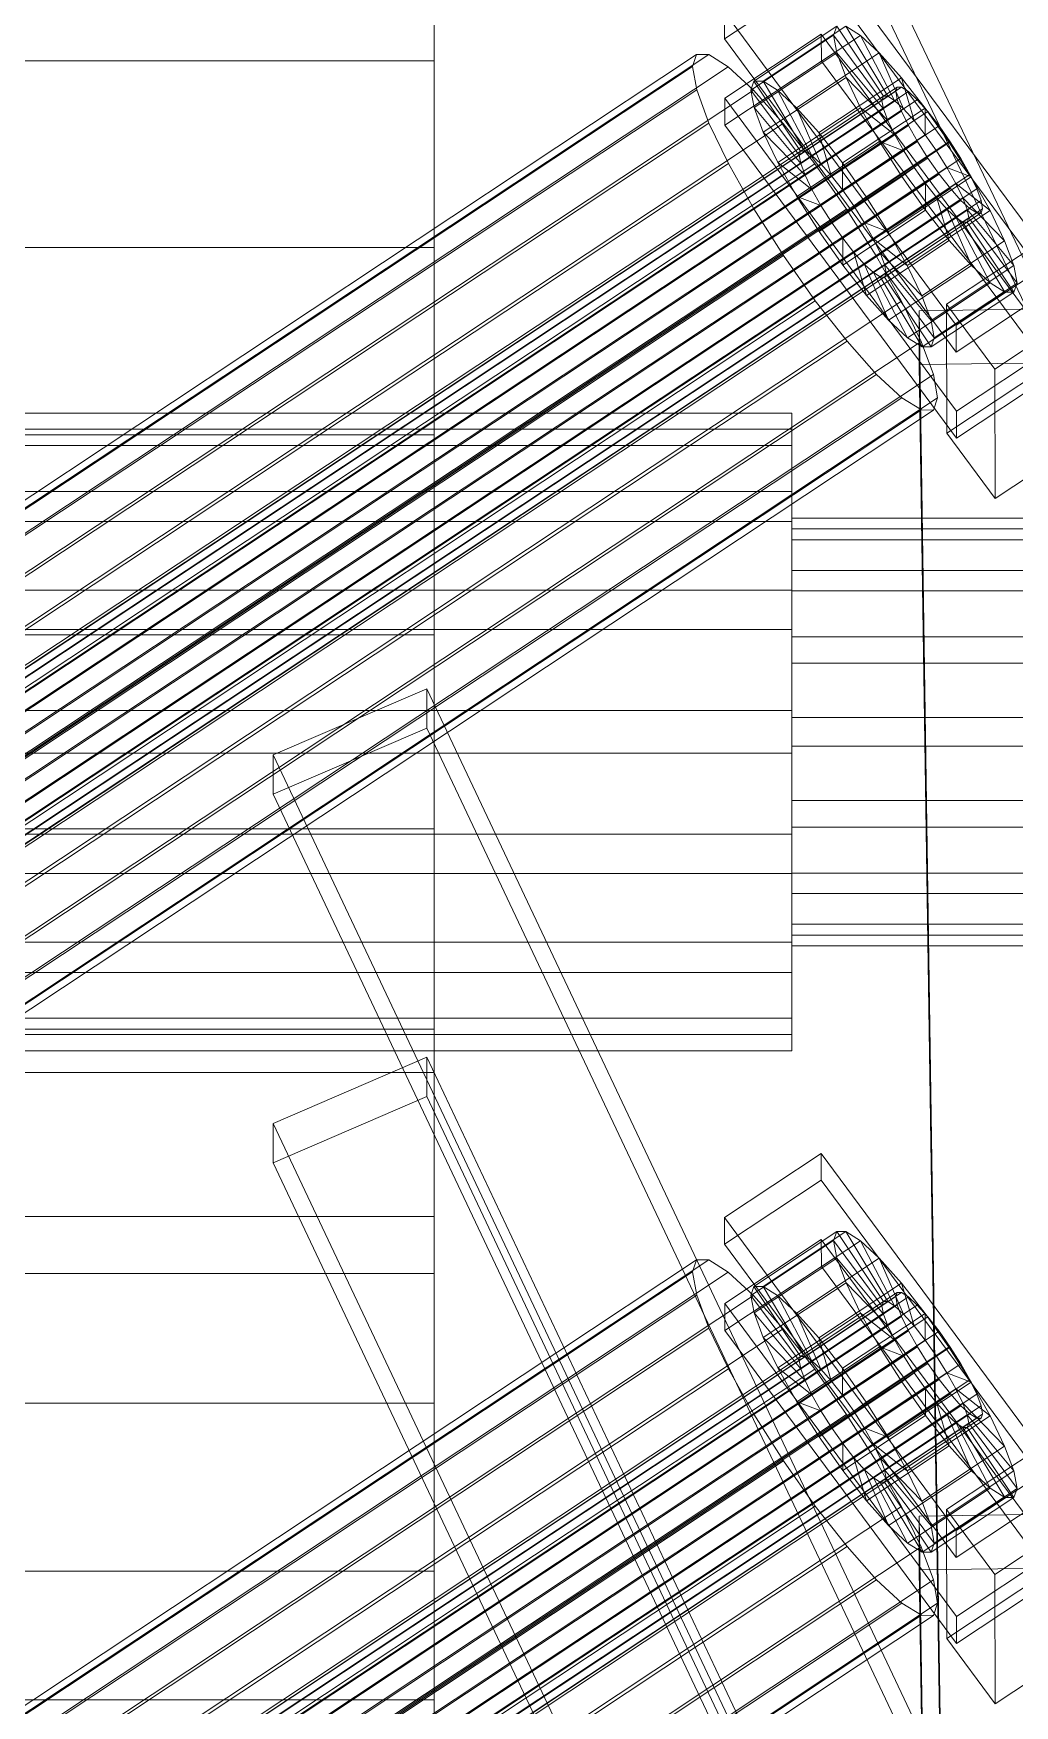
# Model space of a CAD drawing. Header units: millimetres. Extents: x -1970 to 34302, y -65268 to 6837.
# Drawn here: x 252.4 to 369, y -32625.7 to -32426.9 of the extents above; entities that cross this region are included whole.
import ezdxf

# ---------------------------------------------------------------- set-up
doc = ezdxf.new("R2010")
doc.units = ezdxf.units.MM
doc.layers.add('frontal_C01', color=7, linetype='Continuous', lineweight=0)
doc.layers.add('frontal_C02', color=7, linetype='Continuous', lineweight=0)

msp = doc.modelspace()

# ---------------------------------------------------------------- linework, layer by layer
at = {"layer": 'frontal_C01'}
for p, q in [((420.886, -32560.352), (280.886, -32266.671)), ((420.886, -32565.475), (280.886, -32271.794)), ((300, -32430.117), (300, -32391.081)), ((300, -32410.142), (300, -32452.313)), ((345.969, -32416.71), (373.501, -32453.949)), ((345.981, -32419.912), (334.513, -32427.524)), ((373.513, -32457.151), (345.981, -32419.912)), ((334.513, -32427.524), (334.501, -32424.322)), ((362.033, -32461.561), (334.501, -32424.322)), ((334.539, -32434.567), (346.008, -32426.956)), ((337.64, -32433.605), (347.47, -32427.081)), ((338.005, -32432.533), (347.835, -32426.008)), ((339.088, -32432.538), (348.918, -32426.014)), ((340.816, -32433.621), (350.645, -32427.096)), ((346.008, -32426.956), (346.02, -32430.157)), ((346.008, -32426.956), (373.539, -32464.195)), ((347.835, -32426.008), (347.47, -32427.081)), ((347.47, -32427.081), (353.205, -32434.839)), ((347.47, -32427.081), (347.847, -32429.157)), ((347.835, -32426.008), (353.378, -32434.331)), ((350.645, -32427.096), (348.918, -32426.014)), ((348.918, -32426.014), (353.892, -32434.333)), ((352.899, -32429.183), (350.645, -32427.096)), ((350.645, -32427.096), (354.71, -32434.846)), ((334.513, -32427.524), (362.045, -32464.762)), ((300, -32430.117), (-300, -32430.117)), ((146.383, -32553.146), (330.692, -32430.815)), ((146.872, -32551.713), (331.181, -32429.381)), ((148.32, -32551.72), (332.629, -32429.388)), ((150.629, -32553.167), (334.938, -32430.836)), ((300, -32474.592), (300, -32430.117)), ((331.181, -32429.381), (330.692, -32430.815)), ((330.692, -32430.815), (331.197, -32433.591)), ((332.629, -32429.388), (331.181, -32429.381)), ((334.938, -32430.836), (332.629, -32429.388)), ((346.02, -32430.157), (334.551, -32437.769)), ((337.95, -32433.624), (334.938, -32430.836)), ((338.017, -32435.682), (347.847, -32429.157)), ((343.069, -32435.707), (352.899, -32429.183)), ((373.551, -32467.396), (346.02, -32430.157)), ((347.847, -32429.157), (353.384, -32435.822)), ((347.847, -32429.157), (348.941, -32432.097)), ((355.525, -32432.13), (352.899, -32429.183)), ((352.899, -32429.183), (355.777, -32435.834)), ((337.64, -32433.605), (338.005, -32432.533)), ((343.549, -32440.855), (338.005, -32432.533)), ((338.005, -32432.533), (339.088, -32432.538)), ((344.062, -32440.858), (339.088, -32432.538)), ((339.088, -32432.538), (340.816, -32433.621)), ((339.111, -32438.621), (348.941, -32432.097)), ((345.695, -32438.654), (355.525, -32432.13)), ((348.941, -32432.097), (353.902, -32437.215)), ((348.941, -32432.097), (350.678, -32435.7)), ((358.345, -32435.738), (355.525, -32432.13)), ((355.525, -32432.13), (357.021, -32437.231)), ((141.045, -32575.656), (354.844, -32433.751)), ((141.218, -32575.148), (355.017, -32433.243)), ((141.224, -32576.64), (355.022, -32434.735)), ((141.731, -32575.15), (355.53, -32433.246)), ((142.549, -32575.663), (356.348, -32433.759)), ((143.617, -32576.651), (357.415, -32434.747)), ((146.887, -32555.922), (331.197, -32433.591)), ((153.641, -32555.956), (337.95, -32433.624)), ((331.197, -32433.591), (332.659, -32437.521)), ((334.551, -32437.769), (334.539, -32434.567)), ((362.071, -32471.806), (334.539, -32434.567)), ((343.376, -32441.363), (337.64, -32433.605)), ((338.017, -32435.682), (337.64, -32433.605)), ((341.461, -32437.565), (337.95, -32433.624)), ((344.88, -32441.371), (340.816, -32433.621)), ((340.816, -32433.621), (343.069, -32435.707)), ((353.205, -32434.839), (343.376, -32441.363)), ((353.378, -32434.331), (343.549, -32440.855)), ((353.892, -32434.333), (344.062, -32440.858)), ((354.71, -32434.846), (344.88, -32441.371)), ((353.205, -32434.839), (353.378, -32434.331)), ((353.384, -32435.822), (353.205, -32434.839)), ((353.378, -32434.331), (353.892, -32434.333)), ((353.892, -32434.333), (354.71, -32434.846)), ((354.71, -32434.846), (355.777, -32435.834)), ((355.017, -32433.243), (354.844, -32433.751)), ((354.844, -32433.751), (355.022, -32434.735)), ((355.53, -32433.246), (355.017, -32433.243)), ((355.022, -32434.735), (355.541, -32436.128)), ((356.348, -32433.759), (355.53, -32433.246)), ((357.415, -32434.747), (356.348, -32433.759)), ((358.659, -32436.143), (357.415, -32434.747)), ((141.742, -32578.032), (355.541, -32436.128)), ((144.861, -32578.048), (358.659, -32436.143)), ((343.554, -32442.347), (338.017, -32435.682)), ((339.111, -32438.621), (338.017, -32435.682)), ((340.848, -32442.224), (350.678, -32435.7)), ((345.947, -32442.359), (343.069, -32435.707)), ((343.069, -32435.707), (345.695, -32438.654)), ((353.384, -32435.822), (343.554, -32442.347)), ((355.777, -32435.834), (345.947, -32442.359)), ((358.345, -32435.738), (348.515, -32442.262)), ((350.678, -32435.7), (354.725, -32438.921)), ((350.678, -32435.7), (352.938, -32439.719)), ((353.902, -32437.215), (353.384, -32435.822)), ((355.541, -32436.128), (356.363, -32437.834)), ((355.777, -32435.834), (357.021, -32437.231)), ((358.357, -32438.94), (358.345, -32435.738)), ((361.166, -32439.76), (358.345, -32435.738)), ((359.995, -32437.852), (358.659, -32436.143)), ((142.565, -32579.738), (356.363, -32437.834)), ((359.995, -32437.852), (146.196, -32579.757)), ((148.35, -32559.852), (332.659, -32437.521)), ((157.152, -32559.896), (341.461, -32437.565)), ((332.659, -32437.521), (334.981, -32442.337)), ((334.551, -32437.769), (362.083, -32475.008)), ((344.073, -32443.739), (339.111, -32438.621)), ((340.848, -32442.224), (339.111, -32438.621)), ((345.231, -32442.388), (341.461, -32437.565)), ((353.902, -32437.215), (344.073, -32443.739)), ((354.725, -32438.921), (344.895, -32445.446)), ((347.191, -32443.755), (345.695, -32438.654)), ((345.695, -32438.654), (348.515, -32442.262)), ((357.021, -32437.231), (347.191, -32443.755)), ((348.527, -32445.464), (358.357, -32438.94)), ((354.725, -32438.921), (353.902, -32437.215)), ((355.796, -32440.825), (354.725, -32438.921)), ((356.363, -32437.834), (357.434, -32439.738)), ((357.021, -32437.231), (358.357, -32438.94)), ((358.357, -32438.94), (359.693, -32440.845)), ((361.332, -32439.757), (359.995, -32437.852)), ((143.635, -32581.642), (357.434, -32439.738)), ((147.533, -32581.662), (361.332, -32439.757)), ((343.108, -32446.243), (352.938, -32439.719)), ((343.549, -32440.855), (343.376, -32441.363)), ((344.062, -32440.858), (343.549, -32440.855)), ((344.88, -32441.371), (344.062, -32440.858)), ((355.796, -32440.825), (345.966, -32447.35)), ((359.693, -32440.845), (349.863, -32447.369)), ((351.336, -32446.284), (361.166, -32439.76)), ((352.938, -32439.719), (355.796, -32440.825)), ((352.938, -32439.719), (355.569, -32443.882)), ((357.042, -32442.797), (355.796, -32440.825)), ((357.434, -32439.738), (358.68, -32441.71)), ((361.166, -32439.76), (359.693, -32440.845)), ((359.693, -32440.845), (360.939, -32442.817)), ((363.797, -32443.923), (361.166, -32439.76)), ((362.578, -32441.729), (361.332, -32439.757)), ((144.881, -32583.614), (358.68, -32441.71)), ((148.779, -32583.634), (362.578, -32441.729)), ((150.672, -32564.668), (334.981, -32442.337)), ((345.231, -32442.388), (160.922, -32564.719)), ((334.981, -32442.337), (338.003, -32447.71)), ((344.895, -32445.446), (340.848, -32442.224)), ((343.108, -32446.243), (340.848, -32442.224)), ((343.376, -32441.363), (343.554, -32442.347)), ((343.554, -32442.347), (344.073, -32443.739)), ((345.947, -32442.359), (344.88, -32441.371)), ((349.002, -32447.765), (345.231, -32442.388)), ((347.191, -32443.755), (345.947, -32442.359)), ((357.042, -32442.797), (347.212, -32449.322)), ((348.515, -32442.262), (348.527, -32445.464)), ((348.515, -32442.262), (351.336, -32446.284)), ((360.939, -32442.817), (351.109, -32449.341)), ((355.569, -32443.882), (357.042, -32442.797)), ((358.378, -32444.703), (357.042, -32442.797)), ((358.68, -32441.71), (360.017, -32443.615)), ((363.797, -32443.923), (360.939, -32442.817)), ((360.939, -32442.817), (362.01, -32444.721)), ((363.648, -32443.633), (362.578, -32441.729)), ((146.218, -32585.52), (360.017, -32443.615)), ((149.85, -32585.538), (363.648, -32443.633)), ((344.073, -32443.739), (344.895, -32445.446)), ((345.739, -32450.406), (355.569, -32443.882)), ((348.527, -32445.464), (347.191, -32443.755)), ((358.378, -32444.703), (348.548, -32451.227)), ((362.01, -32444.721), (352.18, -32451.245)), ((353.967, -32450.447), (363.797, -32443.923)), ((355.569, -32443.882), (358.39, -32447.904)), ((358.39, -32447.904), (358.378, -32444.703)), ((359.714, -32446.412), (358.378, -32444.703)), ((360.017, -32443.615), (361.352, -32445.324)), ((366.057, -32447.943), (362.01, -32444.721)), ((362.01, -32444.721), (362.833, -32446.427)), ((364.471, -32445.34), (363.648, -32443.633)), ((366.057, -32447.943), (363.797, -32443.923)), ((147.554, -32587.229), (361.352, -32445.324)), ((148.798, -32588.625), (362.596, -32446.72)), ((150.672, -32587.244), (364.471, -32445.34)), ((151.191, -32588.637), (364.989, -32446.732)), ((345.966, -32447.35), (343.108, -32446.243)), ((345.739, -32450.406), (343.108, -32446.243)), ((344.895, -32445.446), (345.966, -32447.35)), ((349.863, -32447.369), (348.527, -32445.464)), ((349.863, -32447.369), (351.336, -32446.284)), ((359.714, -32446.412), (349.884, -32452.936)), ((351.336, -32446.284), (353.967, -32450.447)), ((362.833, -32446.427), (353.003, -32452.951)), ((361.21, -32451.512), (359.714, -32446.412)), ((360.958, -32447.808), (359.714, -32446.412)), ((361.352, -32445.324), (362.596, -32446.72)), ((362.596, -32446.72), (363.664, -32447.708)), ((367.794, -32451.545), (362.833, -32446.427)), ((362.833, -32446.427), (363.351, -32447.82)), ((364.989, -32446.732), (364.471, -32445.34)), ((365.168, -32447.716), (364.989, -32446.732)), ((149.865, -32589.613), (363.664, -32447.708)), ((150.683, -32590.126), (364.482, -32448.221)), ((151.196, -32590.128), (364.995, -32448.224)), ((151.369, -32589.62), (365.168, -32447.716)), ((153.694, -32570.042), (338.003, -32447.71)), ((164.693, -32570.096), (349.002, -32447.765)), ((338.003, -32447.71), (341.52, -32453.275)), ((345.966, -32447.35), (347.212, -32449.322)), ((348.56, -32454.429), (358.39, -32447.904)), ((352.519, -32453.33), (349.002, -32447.765)), ((351.109, -32449.341), (349.863, -32447.369)), ((360.958, -32447.808), (351.128, -32454.332)), ((362.025, -32448.796), (352.196, -32455.32)), ((363.351, -32447.82), (353.521, -32454.344)), ((363.53, -32448.803), (353.7, -32455.328)), ((356.228, -32454.467), (366.057, -32447.943)), ((358.39, -32447.904), (361.21, -32451.512)), ((363.836, -32454.46), (360.958, -32447.808)), ((362.025, -32448.796), (360.958, -32447.808)), ((366.09, -32456.546), (362.025, -32448.796)), ((362.843, -32449.309), (362.025, -32448.796)), ((368.888, -32454.485), (363.351, -32447.82)), ((363.351, -32447.82), (363.53, -32448.803)), ((363.53, -32448.803), (363.357, -32449.311)), ((369.265, -32456.561), (363.53, -32448.803)), ((363.664, -32447.708), (364.482, -32448.221)), ((364.482, -32448.221), (364.995, -32448.224)), ((364.995, -32448.224), (365.168, -32447.716)), ((367.794, -32451.545), (366.057, -32447.943)), ((347.212, -32449.322), (345.739, -32450.406)), ((348.56, -32454.429), (345.739, -32450.406)), ((347.212, -32449.322), (348.548, -32451.227)), ((352.18, -32451.245), (351.109, -32449.341)), ((351.109, -32449.341), (353.967, -32450.447)), ((362.843, -32449.309), (353.014, -32455.833)), ((363.357, -32449.311), (353.527, -32455.836)), ((353.967, -32450.447), (356.228, -32454.467)), ((367.817, -32457.628), (362.843, -32449.309)), ((363.357, -32449.311), (362.843, -32449.309)), ((368.9, -32457.634), (363.357, -32449.311)), ((-300, -32452.313), (300, -32452.313)), ((300, -32452.313), (300, -32498.412)), ((348.548, -32451.227), (348.56, -32454.429)), ((348.548, -32451.227), (349.884, -32452.936)), ((349.884, -32452.936), (351.38, -32458.037)), ((349.884, -32452.936), (351.128, -32454.332)), ((351.38, -32458.037), (361.21, -32451.512)), ((353.003, -32452.951), (352.18, -32451.245)), ((352.18, -32451.245), (356.228, -32454.467)), ((353.521, -32454.344), (353.003, -32452.951)), ((353.003, -32452.951), (357.964, -32458.069)), ((357.964, -32458.069), (367.794, -32451.545)), ((360.882, -32459.049), (372.35, -32451.437)), ((361.21, -32451.512), (363.836, -32454.46)), ((368.888, -32454.485), (367.794, -32451.545)), ((157.211, -32575.607), (341.52, -32453.275)), ((168.21, -32575.662), (352.519, -32453.33)), ((341.52, -32453.275), (345.291, -32458.653)), ((351.38, -32458.037), (348.56, -32454.429)), ((351.128, -32454.332), (354.006, -32460.984)), ((351.128, -32454.332), (352.196, -32455.32)), ((355.541, -32458.704), (352.519, -32453.33)), ((353.7, -32455.328), (353.521, -32454.344)), ((353.521, -32454.344), (359.058, -32461.009)), ((354.006, -32460.984), (363.836, -32454.46)), ((356.228, -32454.467), (357.964, -32458.069)), ((359.058, -32461.009), (368.888, -32454.485)), ((373.501, -32453.949), (362.033, -32461.561)), ((363.836, -32454.46), (366.09, -32456.546)), ((369.265, -32456.561), (368.888, -32454.485)), ((352.196, -32455.32), (356.26, -32463.07)), ((352.196, -32455.32), (353.014, -32455.833)), ((353.014, -32455.833), (357.987, -32464.153)), ((353.014, -32455.833), (353.527, -32455.836)), ((353.527, -32455.836), (353.7, -32455.328)), ((353.527, -32455.836), (359.07, -32464.158)), ((353.7, -32455.328), (359.436, -32463.086)), ((356.26, -32463.07), (366.09, -32456.546)), ((359.436, -32463.086), (369.265, -32456.561)), ((366.09, -32456.546), (367.817, -32457.628)), ((368.9, -32457.634), (369.265, -32456.561)), ((160.982, -32580.984), (345.291, -32458.653)), ((171.232, -32581.035), (355.541, -32458.704)), ((345.291, -32458.653), (349.061, -32463.476)), ((354.006, -32460.984), (351.38, -32458.037)), ((357.863, -32463.52), (355.541, -32458.704)), ((357.964, -32458.069), (359.058, -32461.009)), ((357.987, -32464.153), (367.817, -32457.628)), ((359.07, -32464.158), (368.9, -32457.634)), ((362.045, -32464.762), (373.513, -32457.151)), ((367.817, -32457.628), (368.9, -32457.634)), ((357.646, -32459.846), (375.644, -32459.604)), ((357.646, -32466.249), (357.646, -32459.846)), ((360.514, -32651.793), (357.646, -32459.846)), ((360.939, -32474.417), (360.882, -32459.049)), ((366.618, -32466.807), (360.882, -32459.049)), ((378.086, -32459.195), (366.618, -32466.807)), ((356.26, -32463.07), (354.006, -32460.984)), ((359.058, -32461.009), (359.436, -32463.086)), ((362.033, -32461.561), (362.045, -32464.762)), ((164.752, -32585.807), (349.061, -32463.476)), ((173.554, -32585.851), (357.863, -32463.52)), ((349.061, -32463.476), (352.572, -32467.416)), ((357.987, -32464.153), (356.26, -32463.07)), ((359.326, -32467.45), (357.863, -32463.52)), ((359.07, -32464.158), (357.987, -32464.153)), ((359.436, -32463.086), (359.07, -32464.158)), ((373.539, -32464.195), (362.071, -32471.806)), ((375.644, -32466.008), (357.646, -32466.249)), ((360.514, -32658.197), (357.646, -32466.249)), ((372.408, -32466.805), (360.939, -32474.417)), ((366.618, -32466.807), (366.675, -32482.175)), ((168.263, -32589.747), (352.572, -32467.416)), ((175.016, -32589.781), (359.326, -32467.45)), ((352.572, -32467.416), (355.584, -32470.205)), ((359.83, -32470.226), (359.326, -32467.45)), ((362.083, -32475.008), (373.551, -32467.396)), ((171.275, -32592.536), (355.584, -32470.205)), ((175.521, -32592.557), (359.83, -32470.226)), ((355.584, -32470.205), (357.893, -32471.652)), ((359.341, -32471.659), (359.83, -32470.226)), ((342.5, -32472.029), (-342.5, -32472.029)), ((173.584, -32593.983), (357.893, -32471.652)), ((175.032, -32593.991), (359.341, -32471.659)), ((342.5, -32473.945), (342.5, -32472.029)), ((342.5, -32472.029), (342.5, -32475.886)), ((357.893, -32471.652), (359.341, -32471.659)), ((362.071, -32471.806), (362.083, -32475.008)), ((342.5, -32473.945), (-342.5, -32473.945)), ((300, -32474.592), (-300, -32474.592)), ((300, -32521.477), (300, -32474.592)), ((342.5, -32481.341), (342.5, -32473.945)), ((360.939, -32474.417), (366.675, -32482.175)), ((366.675, -32482.175), (378.143, -32474.563)), ((342.5, -32475.886), (-342.5, -32475.886)), ((342.5, -32475.886), (342.5, -32484.927)), ((342.5, -32481.341), (-342.5, -32481.341)), ((342.5, -32493.092), (342.5, -32481.341)), ((342.5, -32487.089), (342.5, -32484.501)), ((342.5, -32484.501), (342.5, -32485.787)), ((450.5, -32484.501), (342.5, -32484.501)), ((342.5, -32484.927), (-342.5, -32484.927)), ((342.5, -32484.927), (342.5, -32497.778)), ((342.5, -32485.787), (342.5, -32490.75)), ((450.5, -32485.787), (342.5, -32485.787)), ((342.5, -32493.157), (342.5, -32487.089)), ((450.5, -32487.089), (342.5, -32487.089)), ((342.5, -32490.75), (342.5, -32498.635)), ((450.5, -32490.75), (342.5, -32490.75)), ((342.5, -32493.092), (-342.5, -32493.092)), ((342.5, -32507.408), (342.5, -32493.092)), ((342.5, -32501.78), (342.5, -32493.157)), ((450.5, -32493.157), (342.5, -32493.157)), ((-342.5, -32497.778), (342.5, -32497.778)), ((300, -32498.412), (-300, -32498.412)), ((300, -32498.412), (300, -32545.296)), ((342.5, -32497.778), (342.5, -32512.48)), ((342.5, -32498.635), (342.5, -32508.243)), ((450.5, -32498.635), (342.5, -32498.635)), ((342.5, -32511.646), (342.5, -32501.78)), ((342.5, -32501.78), (450.5, -32501.78)), ((342.5, -32507.408), (-342.5, -32507.408)), ((342.5, -32522.111), (342.5, -32507.408)), ((342.5, -32508.243), (342.5, -32518.109)), ((450.5, -32508.243), (342.5, -32508.243)), ((342.5, -32512.48), (-342.5, -32512.48)), ((342.5, -32521.253), (342.5, -32511.646)), ((450.5, -32511.646), (342.5, -32511.646)), ((342.5, -32512.48), (342.5, -32526.797)), ((342.5, -32518.109), (342.5, -32526.732)), ((450.5, -32518.109), (342.5, -32518.109)), ((342.5, -32522.111), (-342.5, -32522.111)), ((300, -32521.477), (-300, -32521.477)), ((300, -32567.576), (300, -32521.477)), ((342.5, -32529.139), (342.5, -32521.253)), ((450.5, -32521.253), (342.5, -32521.253)), ((342.5, -32534.961), (342.5, -32522.111)), ((342.5, -32526.797), (-342.5, -32526.797)), ((342.5, -32526.732), (342.5, -32532.8)), ((450.5, -32526.732), (342.5, -32526.732)), ((342.5, -32526.797), (342.5, -32538.548)), ((342.5, -32534.102), (342.5, -32529.139)), ((450.5, -32529.139), (342.5, -32529.139)), ((342.5, -32532.8), (342.5, -32535.388)), ((450.5, -32532.8), (342.5, -32532.8)), ((342.5, -32535.388), (342.5, -32534.102)), ((450.5, -32534.102), (342.5, -32534.102)), ((342.5, -32534.961), (-342.5, -32534.961)), ((342.5, -32544.003), (342.5, -32534.961)), ((450.5, -32535.388), (342.5, -32535.388)), ((342.5, -32538.548), (-342.5, -32538.548)), ((342.5, -32538.548), (342.5, -32545.944)), ((342.5, -32544.003), (-342.5, -32544.003)), ((342.5, -32547.86), (342.5, -32544.003)), ((342.5, -32545.944), (-342.5, -32545.944)), ((300, -32545.296), (-300, -32545.296)), ((300, -32545.296), (300, -32589.772)), ((342.5, -32545.944), (342.5, -32547.86)), ((342.5, -32547.86), (-342.5, -32547.86)), ((334.501, -32567.673), (345.969, -32560.061)), ((345.969, -32560.061), (345.981, -32563.263)), ((345.969, -32560.061), (373.501, -32597.3)), ((345.981, -32563.263), (334.513, -32570.875)), ((373.513, -32600.502), (345.981, -32563.263)), ((300, -32567.576), (-300, -32567.576)), ((300, -32609.747), (300, -32567.576)), ((334.513, -32570.875), (334.501, -32567.673)), ((362.033, -32604.912), (334.501, -32567.673)), ((334.539, -32577.918), (346.008, -32570.307)), ((338.005, -32575.884), (347.835, -32569.36)), ((339.088, -32575.889), (348.918, -32569.365)), ((346.008, -32570.307), (346.02, -32573.508)), ((346.008, -32570.307), (373.539, -32607.546)), ((347.835, -32569.36), (347.47, -32570.432)), ((348.918, -32569.365), (347.835, -32569.36)), ((347.835, -32569.36), (353.378, -32577.682)), ((350.645, -32570.448), (348.918, -32569.365)), ((348.918, -32569.365), (353.892, -32577.685)), ((334.513, -32570.875), (362.045, -32608.114)), ((337.64, -32576.956), (347.47, -32570.432)), ((340.816, -32576.972), (350.645, -32570.448)), ((347.47, -32570.432), (353.205, -32578.19)), ((347.47, -32570.432), (347.847, -32572.508)), ((352.899, -32572.534), (350.645, -32570.448)), ((350.645, -32570.448), (354.71, -32578.197)), ((146.383, -32696.497), (330.692, -32574.166)), ((146.872, -32695.064), (331.181, -32572.732)), ((148.32, -32695.071), (332.629, -32572.74)), ((150.629, -32696.518), (334.938, -32574.187)), ((331.181, -32572.732), (330.692, -32574.166)), ((330.692, -32574.166), (331.197, -32576.942)), ((332.629, -32572.74), (331.181, -32572.732)), ((334.938, -32574.187), (332.629, -32572.74)), ((346.02, -32573.508), (334.551, -32581.12)), ((337.95, -32576.976), (334.938, -32574.187)), ((338.017, -32579.033), (347.847, -32572.508)), ((343.069, -32579.058), (352.899, -32572.534)), ((373.551, -32610.747), (346.02, -32573.508)), ((347.847, -32572.508), (353.384, -32579.174)), ((347.847, -32572.508), (348.941, -32575.448)), ((355.525, -32575.481), (352.899, -32572.534)), ((352.899, -32572.534), (355.777, -32579.186)), ((337.64, -32576.956), (338.005, -32575.884)), ((343.549, -32584.206), (338.005, -32575.884)), ((338.005, -32575.884), (339.088, -32575.889)), ((344.062, -32584.209), (339.088, -32575.889)), ((339.088, -32575.889), (340.816, -32576.972)), ((339.111, -32581.973), (348.941, -32575.448)), ((345.695, -32582.005), (355.525, -32575.481)), ((348.941, -32575.448), (353.902, -32580.566)), ((348.941, -32575.448), (350.678, -32579.051)), ((358.345, -32579.089), (355.525, -32575.481)), ((355.525, -32575.481), (357.021, -32580.582)), ((141.045, -32719.007), (354.844, -32577.102)), ((141.218, -32718.499), (355.017, -32576.595)), ((141.224, -32719.991), (355.022, -32578.086)), ((141.731, -32718.502), (355.53, -32576.597)), ((142.549, -32719.014), (356.348, -32577.11)), ((143.617, -32720.003), (357.415, -32578.098)), ((146.887, -32699.273), (331.197, -32576.942)), ((153.641, -32699.307), (337.95, -32576.976)), ((331.197, -32576.942), (332.659, -32580.872)), ((334.551, -32581.12), (334.539, -32577.918)), ((362.071, -32615.157), (334.539, -32577.918)), ((343.376, -32584.714), (337.64, -32576.956)), ((338.017, -32579.033), (337.64, -32576.956)), ((341.461, -32580.916), (337.95, -32576.976)), ((344.88, -32584.722), (340.816, -32576.972)), ((340.816, -32576.972), (343.069, -32579.058)), ((353.205, -32578.19), (343.376, -32584.714)), ((353.378, -32577.682), (343.549, -32584.206)), ((353.892, -32577.685), (344.062, -32584.209)), ((354.71, -32578.197), (344.88, -32584.722)), ((353.205, -32578.19), (353.378, -32577.682)), ((353.384, -32579.174), (353.205, -32578.19)), ((353.378, -32577.682), (353.892, -32577.685)), ((353.892, -32577.685), (354.71, -32578.197)), ((354.71, -32578.197), (355.777, -32579.186)), ((355.017, -32576.595), (354.844, -32577.102)), ((354.844, -32577.102), (355.022, -32578.086)), ((355.53, -32576.597), (355.017, -32576.595)), ((355.022, -32578.086), (355.541, -32579.479)), ((356.348, -32577.11), (355.53, -32576.597)), ((357.415, -32578.098), (356.348, -32577.11)), ((358.659, -32579.494), (357.415, -32578.098)), ((141.742, -32721.383), (355.541, -32579.479)), ((144.861, -32721.399), (358.659, -32579.494)), ((343.554, -32585.698), (338.017, -32579.033)), ((339.111, -32581.973), (338.017, -32579.033)), ((340.848, -32585.575), (350.678, -32579.051)), ((345.947, -32585.71), (343.069, -32579.058)), ((343.069, -32579.058), (345.695, -32582.005)), ((353.384, -32579.174), (343.554, -32585.698)), ((355.777, -32579.186), (345.947, -32585.71)), ((358.345, -32579.089), (348.515, -32585.613)), ((350.678, -32579.051), (354.725, -32582.273)), ((350.678, -32579.051), (352.938, -32583.07)), ((353.902, -32580.566), (353.384, -32579.174)), ((355.541, -32579.479), (356.363, -32581.185)), ((355.777, -32579.186), (357.021, -32580.582)), ((358.357, -32582.291), (358.345, -32579.089)), ((361.166, -32583.111), (358.345, -32579.089)), ((359.995, -32581.203), (358.659, -32579.494)), ((142.565, -32723.09), (356.363, -32581.185)), ((359.995, -32581.203), (146.196, -32723.108)), ((148.35, -32703.203), (332.659, -32580.872)), ((157.152, -32703.247), (341.461, -32580.916)), ((332.659, -32580.872), (334.981, -32585.688)), ((334.551, -32581.12), (362.083, -32618.359)), ((344.073, -32587.09), (339.111, -32581.973)), ((340.848, -32585.575), (339.111, -32581.973)), ((345.231, -32585.739), (341.461, -32580.916)), ((353.902, -32580.566), (344.073, -32587.09)), ((347.191, -32587.106), (345.695, -32582.005)), ((345.695, -32582.005), (348.515, -32585.613)), ((357.021, -32580.582), (347.191, -32587.106)), ((354.725, -32582.273), (353.902, -32580.566)), ((356.363, -32581.185), (357.434, -32583.089)), ((357.021, -32580.582), (358.357, -32582.291)), ((361.332, -32583.109), (359.995, -32581.203)), ((143.635, -32724.994), (357.434, -32583.089)), ((147.533, -32725.013), (361.332, -32583.109)), ((343.108, -32589.595), (352.938, -32583.07)), ((343.549, -32584.206), (343.376, -32584.714)), ((344.062, -32584.209), (343.549, -32584.206)), ((344.88, -32584.722), (344.062, -32584.209)), ((354.725, -32582.273), (344.895, -32588.797)), ((355.796, -32584.177), (345.966, -32590.701)), ((348.527, -32588.815), (358.357, -32582.291)), ((359.693, -32584.196), (349.863, -32590.72)), ((351.336, -32589.636), (361.166, -32583.111)), ((352.938, -32583.07), (355.796, -32584.177)), ((352.938, -32583.07), (355.569, -32587.233)), ((355.796, -32584.177), (354.725, -32582.273)), ((357.042, -32586.148), (355.796, -32584.177)), ((357.434, -32583.089), (358.68, -32585.061)), ((358.357, -32582.291), (359.693, -32584.196)), ((361.166, -32583.111), (359.693, -32584.196)), ((359.693, -32584.196), (360.939, -32586.168)), ((363.797, -32587.274), (361.166, -32583.111)), ((362.578, -32585.08), (361.332, -32583.109)), ((144.881, -32726.965), (358.68, -32585.061)), ((148.779, -32726.985), (362.578, -32585.08)), ((150.672, -32708.019), (334.981, -32585.688)), ((345.231, -32585.739), (160.922, -32708.07)), ((334.981, -32585.688), (338.003, -32591.061)), ((344.895, -32588.797), (340.848, -32585.575)), ((343.108, -32589.595), (340.848, -32585.575)), ((343.376, -32584.714), (343.554, -32585.698)), ((343.554, -32585.698), (344.073, -32587.09)), ((345.947, -32585.71), (344.88, -32584.722)), ((349.002, -32591.116), (345.231, -32585.739)), ((347.191, -32587.106), (345.947, -32585.71)), ((357.042, -32586.148), (347.212, -32592.673)), ((348.515, -32585.613), (348.527, -32588.815)), ((348.515, -32585.613), (351.336, -32589.636)), ((360.939, -32586.168), (351.109, -32592.692)), ((355.569, -32587.233), (357.042, -32586.148)), ((358.378, -32588.054), (357.042, -32586.148)), ((358.68, -32585.061), (360.017, -32586.966)), ((363.797, -32587.274), (360.939, -32586.168)), ((360.939, -32586.168), (362.01, -32588.072)), ((363.648, -32586.984), (362.578, -32585.08)), ((146.218, -32728.871), (360.017, -32586.966)), ((149.85, -32728.889), (363.648, -32586.984)), ((344.073, -32587.09), (344.895, -32588.797)), ((345.739, -32593.757), (355.569, -32587.233)), ((348.527, -32588.815), (347.191, -32587.106)), ((358.378, -32588.054), (348.548, -32594.578)), ((362.01, -32588.072), (352.18, -32594.596)), ((353.967, -32593.798), (363.797, -32587.274)), ((355.569, -32587.233), (358.39, -32591.255)), ((358.39, -32591.255), (358.378, -32588.054)), ((359.714, -32589.763), (358.378, -32588.054)), ((360.017, -32586.966), (361.352, -32588.675)), ((366.057, -32591.294), (362.01, -32588.072)), ((362.01, -32588.072), (362.833, -32589.778)), ((364.471, -32588.691), (363.648, -32586.984)), ((366.057, -32591.294), (363.797, -32587.274)), ((300, -32589.772), (-300, -32589.772)), ((147.554, -32730.58), (361.352, -32588.675)), ((148.798, -32731.976), (362.596, -32590.071)), ((150.672, -32730.595), (364.471, -32588.691)), ((151.191, -32731.988), (364.989, -32590.083)), ((300, -32589.772), (300, -32628.807)), ((345.966, -32590.701), (343.108, -32589.595)), ((345.739, -32593.757), (343.108, -32589.595)), ((344.895, -32588.797), (345.966, -32590.701)), ((349.863, -32590.72), (348.527, -32588.815)), ((349.863, -32590.72), (351.336, -32589.636)), ((359.714, -32589.763), (349.884, -32596.287)), ((351.336, -32589.636), (353.967, -32593.798)), ((362.833, -32589.778), (353.003, -32596.303)), ((361.21, -32594.863), (359.714, -32589.763)), ((360.958, -32591.159), (359.714, -32589.763)), ((361.352, -32588.675), (362.596, -32590.071)), ((362.596, -32590.071), (363.664, -32591.06)), ((367.794, -32594.896), (362.833, -32589.778)), ((362.833, -32589.778), (363.351, -32591.171)), ((364.989, -32590.083), (364.471, -32588.691)), ((365.168, -32591.067), (364.989, -32590.083)), ((149.865, -32732.964), (363.664, -32591.06)), ((150.683, -32733.477), (364.482, -32591.572)), ((151.196, -32733.479), (364.995, -32591.575)), ((151.369, -32732.972), (365.168, -32591.067)), ((153.694, -32713.393), (338.003, -32591.061)), ((164.693, -32713.448), (349.002, -32591.116)), ((338.003, -32591.061), (341.52, -32596.626)), ((345.966, -32590.701), (347.212, -32592.673)), ((348.56, -32597.78), (358.39, -32591.255)), ((352.519, -32596.681), (349.002, -32591.116)), ((351.109, -32592.692), (349.863, -32590.72)), ((360.958, -32591.159), (351.128, -32597.683)), ((362.025, -32592.147), (352.196, -32598.671)), ((363.351, -32591.171), (353.521, -32597.695)), ((363.53, -32592.154), (353.7, -32598.679)), ((356.228, -32597.818), (366.057, -32591.294)), ((358.39, -32591.255), (361.21, -32594.863)), ((363.836, -32597.811), (360.958, -32591.159)), ((362.025, -32592.147), (360.958, -32591.159)), ((366.09, -32599.897), (362.025, -32592.147)), ((362.843, -32592.66), (362.025, -32592.147)), ((368.888, -32597.836), (363.351, -32591.171)), ((363.351, -32591.171), (363.53, -32592.154)), ((363.53, -32592.154), (363.357, -32592.662)), ((369.265, -32599.913), (363.53, -32592.154)), ((363.664, -32591.06), (364.482, -32591.572)), ((364.482, -32591.572), (364.995, -32591.575)), ((364.995, -32591.575), (365.168, -32591.067)), ((367.794, -32594.896), (366.057, -32591.294)), ((347.212, -32592.673), (345.739, -32593.757)), ((348.56, -32597.78), (345.739, -32593.757)), ((347.212, -32592.673), (348.548, -32594.578)), ((352.18, -32594.596), (351.109, -32592.692)), ((351.109, -32592.692), (353.967, -32593.798)), ((362.843, -32592.66), (353.014, -32599.184)), ((363.357, -32592.662), (353.527, -32599.187)), ((353.967, -32593.798), (356.228, -32597.818)), ((367.817, -32600.979), (362.843, -32592.66)), ((363.357, -32592.662), (362.843, -32592.66)), ((368.9, -32600.985), (363.357, -32592.662)), ((348.548, -32594.578), (348.56, -32597.78)), ((348.548, -32594.578), (349.884, -32596.287)), ((351.38, -32601.388), (361.21, -32594.863)), ((353.003, -32596.303), (352.18, -32594.596)), ((352.18, -32594.596), (356.228, -32597.818)), ((357.964, -32601.42), (367.794, -32594.896)), ((360.882, -32602.4), (372.35, -32594.788)), ((361.21, -32594.863), (363.836, -32597.811)), ((368.888, -32597.836), (367.794, -32594.896)), ((157.211, -32718.958), (341.52, -32596.626)), ((168.21, -32719.013), (352.519, -32596.681)), ((341.52, -32596.626), (345.291, -32602.004)), ((351.38, -32601.388), (348.56, -32597.78)), ((349.884, -32596.287), (351.38, -32601.388)), ((349.884, -32596.287), (351.128, -32597.683)), ((351.128, -32597.683), (354.006, -32604.335)), ((351.128, -32597.683), (352.196, -32598.671)), ((355.541, -32602.055), (352.519, -32596.681)), ((353.521, -32597.695), (353.003, -32596.303)), ((353.003, -32596.303), (357.964, -32601.42)), ((353.7, -32598.679), (353.521, -32597.695)), ((353.521, -32597.695), (359.058, -32604.36)), ((354.006, -32604.335), (363.836, -32597.811)), ((356.228, -32597.818), (357.964, -32601.42)), ((359.058, -32604.36), (368.888, -32597.836)), ((373.501, -32597.3), (362.033, -32604.912)), ((363.836, -32597.811), (366.09, -32599.897)), ((369.265, -32599.913), (368.888, -32597.836)), ((352.196, -32598.671), (356.26, -32606.421)), ((352.196, -32598.671), (353.014, -32599.184)), ((353.014, -32599.184), (357.987, -32607.504)), ((353.014, -32599.184), (353.527, -32599.187)), ((353.527, -32599.187), (353.7, -32598.679)), ((353.527, -32599.187), (359.07, -32607.509)), ((353.7, -32598.679), (359.436, -32606.437)), ((356.26, -32606.421), (366.09, -32599.897)), ((359.436, -32606.437), (369.265, -32599.913)), ((366.09, -32599.897), (367.817, -32600.979)), ((368.9, -32600.985), (369.265, -32599.913)), ((160.982, -32724.335), (345.291, -32602.004)), ((171.232, -32724.386), (355.541, -32602.055)), ((345.291, -32602.004), (349.061, -32606.827)), ((354.006, -32604.335), (351.38, -32601.388)), ((357.863, -32606.871), (355.541, -32602.055)), ((357.964, -32601.42), (359.058, -32604.36)), ((357.987, -32607.504), (367.817, -32600.979)), ((359.07, -32607.509), (368.9, -32600.985)), ((362.045, -32608.114), (373.513, -32600.502)), ((367.817, -32600.979), (368.9, -32600.985)), ((357.646, -32603.197), (375.644, -32602.955)), ((357.646, -32609.601), (357.646, -32603.197)), ((360.514, -32795.145), (357.646, -32603.197)), ((360.939, -32617.768), (360.882, -32602.4)), ((366.618, -32610.158), (360.882, -32602.4)), ((378.086, -32602.546), (366.618, -32610.158)), ((356.26, -32606.421), (354.006, -32604.335)), ((359.058, -32604.36), (359.436, -32606.437)), ((362.033, -32604.912), (362.045, -32608.114)), ((164.752, -32729.158), (349.061, -32606.827)), ((173.554, -32729.202), (357.863, -32606.871)), ((349.061, -32606.827), (352.572, -32610.767)), ((357.987, -32607.504), (356.26, -32606.421)), ((359.326, -32610.801), (357.863, -32606.871)), ((359.07, -32607.509), (357.987, -32607.504)), ((359.436, -32606.437), (359.07, -32607.509)), ((373.539, -32607.546), (362.071, -32615.157)), ((300, -32609.747), (-300, -32609.747)), ((300, -32645.117), (300, -32609.747)), ((375.644, -32609.359), (357.646, -32609.601)), ((360.514, -32801.548), (357.646, -32609.601)), ((168.263, -32733.098), (352.572, -32610.767)), ((175.016, -32733.132), (359.326, -32610.801)), ((352.572, -32610.767), (355.584, -32613.556)), ((359.83, -32613.577), (359.326, -32610.801)), ((372.408, -32610.156), (360.939, -32617.768)), ((362.083, -32618.359), (373.551, -32610.747)), ((366.618, -32610.158), (366.675, -32625.526)), ((171.275, -32735.887), (355.584, -32613.556)), ((175.521, -32735.908), (359.83, -32613.577)), ((355.584, -32613.556), (357.893, -32615.003)), ((359.341, -32615.01), (359.83, -32613.577)), ((173.584, -32737.334), (357.893, -32615.003)), ((175.032, -32737.342), (359.341, -32615.01)), ((357.893, -32615.003), (359.341, -32615.01)), ((362.071, -32615.157), (362.083, -32618.359)), ((360.939, -32617.768), (366.675, -32625.526)), ((366.675, -32625.526), (378.143, -32617.914))]:
    msp.add_line(p, q, dxfattribs=at)
at = {"layer": 'frontal_C02'}
for p, q in [((300, -32386.787), (300, -32550.456)), ((300, -32574.364), (300, -32410.695)), ((280.886, -32512.674), (299.114, -32504.801)), ((299.114, -32504.801), (299.114, -32509.477)), ((299.114, -32504.801), (439.114, -32801.266)), ((299.114, -32509.477), (280.886, -32517.35)), ((439.114, -32805.942), (299.114, -32509.477)), ((280.886, -32517.35), (280.886, -32512.674)), ((420.886, -32809.138), (280.886, -32512.674)), ((420.886, -32813.814), (280.886, -32517.35)), ((280.886, -32556.513), (299.114, -32548.641)), ((299.114, -32548.641), (299.114, -32553.317)), ((299.114, -32548.641), (439.114, -32845.106)), ((300, -32550.456), (-300, -32550.456)), ((300, -32574.364), (300, -32550.456)), ((299.114, -32553.317), (280.886, -32561.19)), ((439.114, -32849.782), (299.114, -32553.317)), ((280.886, -32561.19), (280.886, -32556.513)), ((420.886, -32852.978), (280.886, -32556.513)), ((420.886, -32857.654), (280.886, -32561.19)), ((-300, -32574.364), (300, -32574.364)), ((300, -32625.048), (-300, -32625.048)), ((300, -32632.799), (300, -32625.048)), ((300, -32625.048), (300, -32629.557))]:
    msp.add_line(p, q, dxfattribs=at)

doc.saveas('drawing.dxf')
